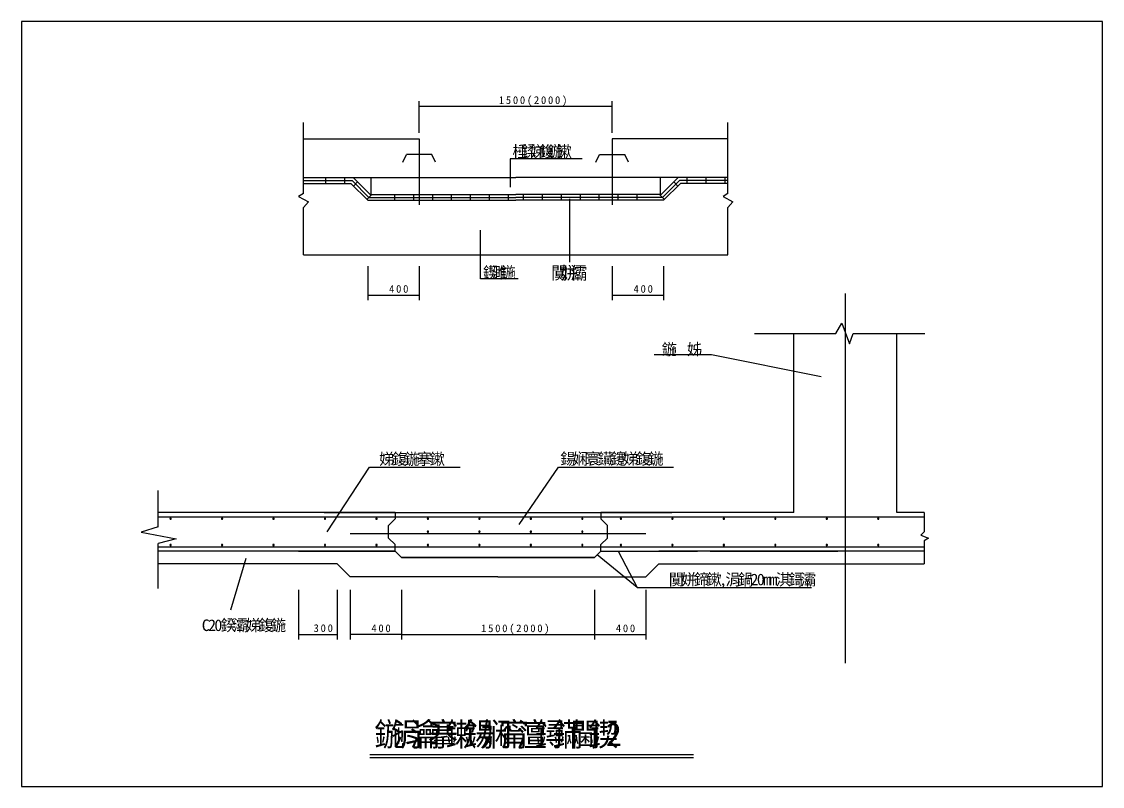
# Model space of a CAD drawing. Header units: metres. Extents: x 0 to 420, y 0 to 297.
import ezdxf

# ---------------------------------------------------------------- set-up
doc = ezdxf.new("R2010")
doc.units = ezdxf.units.M

msp = doc.modelspace()

# ---------------------------------------------------------------- linework, layer by layer
for p, q in [((420, 297), (0, 297)), ((0, 297), (0, 0)), ((420, 0), (420, 297)), ((154.5, 253.81), (154.5, 266.11)), ((229.5, 253.81), (229.5, 266.11)), ((154.5, 264.11), (229.5, 264.11)), ((109.5, 230.19), (109.5, 257.88)), ((274.5, 230.19), (274.5, 257.88)), ((109.5, 251.42), (154.5, 251.42)), ((154.5, 251.42), (154.5, 236.42)), ((274.5, 251.42), (229.5, 251.42)), ((229.5, 251.42), (229.5, 236.42)), ((148.12, 242.46), (149.56, 245.34)), ((159.44, 245.34), (149.56, 245.34)), ((160.88, 242.46), (159.44, 245.34)), ((217.9, 243.73), (189.84, 243.73)), ((189.84, 243.73), (189.84, 232.76)), ((223.12, 242.46), (224.56, 245.34)), ((224.56, 245.34), (234.44, 245.34)), ((235.88, 242.46), (234.44, 245.34)), ((109.5, 236.42), (192, 236.42)), ((109.5, 235.3), (128.41, 235.3)), ((118.13, 236.42), (118.13, 234.17)), ((125.48, 236.42), (125.48, 234.17)), ((128.41, 235.3), (134.97, 228.74)), ((128.87, 236.42), (135.44, 229.86)), ((135.79, 229.86), (135.79, 236.42)), ((154.5, 236.42), (154.5, 225.85)), ((274.5, 236.42), (192, 236.42)), ((229.5, 236.42), (229.5, 225.85)), ((248.22, 229.86), (248.22, 236.42)), ((255.13, 236.42), (248.57, 229.86)), ((255.6, 235.3), (249.04, 228.74)), ((274.5, 235.3), (255.6, 235.3)), ((258.53, 236.42), (258.53, 234.17)), ((265.88, 236.42), (265.88, 234.17)), ((273.23, 236.42), (273.23, 234.17)), ((109.5, 234.17), (127.94, 234.17)), ((127.94, 234.17), (134.5, 227.61)), ((128.98, 233.14), (130.57, 234.73)), ((256.07, 234.17), (249.5, 227.61)), ((255.03, 233.14), (253.44, 234.73)), ((274.5, 234.17), (256.07, 234.17)), ((109.5, 230.19), (107.63, 229.14)), ((107.63, 229.14), (111.43, 227.04)), ((111.43, 227.04), (109.5, 224.82)), ((134.18, 227.94), (136.1, 229.86)), ((134.5, 227.61), (192, 227.61)), ((134.97, 228.74), (192, 228.74)), ((135.44, 229.86), (192, 229.86)), ((144.94, 229.86), (144.94, 227.61)), ((152.29, 229.86), (152.29, 227.61)), ((159.64, 229.86), (159.64, 227.61)), ((166.99, 229.86), (166.99, 227.61)), ((174.34, 229.86), (174.34, 227.61)), ((181.69, 229.86), (181.69, 227.61)), ((189.04, 229.86), (189.04, 227.61)), ((248.57, 229.86), (192, 229.86)), ((249.04, 228.74), (192, 228.74)), ((249.5, 227.61), (192, 227.61)), ((194.97, 229.86), (194.97, 227.61)), ((202.32, 229.86), (202.32, 227.61)), ((209.67, 229.86), (209.67, 227.61)), ((212.88, 228.19), (212.88, 203.52)), ((217.02, 229.86), (217.02, 227.61)), ((224.37, 229.86), (224.37, 227.61)), ((231.72, 229.86), (231.72, 227.61)), ((239.07, 229.86), (239.07, 227.61)), ((249.83, 227.94), (247.91, 229.86)), ((274.5, 230.19), (272.63, 229.14)), ((272.63, 229.14), (276.43, 227.04)), ((276.43, 227.04), (274.5, 224.82)), ((109.5, 206.43), (109.5, 224.82)), ((274.5, 206.43), (274.5, 224.82)), ((178.33, 197.05), (178.33, 216)), ((109.5, 206.43), (274.5, 206.43)), ((134.5, 201.97), (134.5, 188.8)), ((154.5, 201.97), (154.5, 188.8)), ((229.5, 201.97), (229.5, 188.8)), ((249.5, 201.97), (249.5, 188.8)), ((192.92, 197.05), (178.33, 197.05)), ((134.5, 190.8), (154.5, 190.8)), ((229.5, 190.8), (249.5, 190.8)), ((320.12, 47.89), (320.12, 191.37)), ((316.38, 175.83), (318.7, 179.83)), ((318.7, 179.83), (321.72, 171.82)), ((284.77, 175.83), (316.38, 175.83)), ((300.12, 106.37), (300.12, 175.83)), ((321.72, 171.82), (323.12, 175.83)), ((323.12, 175.83), (351.02, 175.83)), ((340.12, 106.37), (340.12, 175.83)), ((268.15, 167.55), (245.78, 167.55)), ((310.76, 159.08), (268.15, 167.55)), ((118.78, 98.8), (135.16, 123.96)), ((135.16, 123.96), (170.47, 123.96)), ((193.29, 101.72), (208.59, 123.96)), ((208.59, 123.96), (253.33, 123.96)), ((300.12, 106.37), (300.12, 118.96)), ((53.1, 100.79), (53.1, 114.9)), ((145.12, 106.37), (53.1, 106.37)), ((117.62, 106.37), (145.12, 106.37)), ((145.12, 106.37), (225.12, 106.37)), ((145.12, 106.37), (145.12, 103.87)), ((225.12, 106.37), (252.62, 106.37)), ((300.12, 106.37), (225.12, 106.37)), ((225.12, 106.37), (225.12, 103.87)), ((350.68, 106.37), (340.12, 106.37)), ((350.68, 106.37), (350.68, 98.79)), ((53.1, 104.71), (350.68, 104.71)), ((142.62, 101.37), (145.12, 103.87)), ((142.62, 96.37), (142.62, 101.37)), ((227.62, 101.37), (225.12, 103.87)), ((227.62, 96.37), (227.62, 101.37)), ((53.1, 100.79), (46.52, 98.73)), ((46.52, 98.73), (60.08, 96.09)), ((127.62, 98.18), (242.62, 98.18)), ((350.68, 98.79), (349.51, 97.52)), ((349.51, 97.52), (352.38, 96.36)), ((60.08, 96.09), (53.1, 94.35)), ((53.1, 76.87), (53.1, 94.35)), ((53.1, 93.04), (350.68, 93.04)), ((145.12, 93.87), (142.62, 96.37)), ((145.12, 91.37), (145.12, 93.87)), ((225.12, 93.87), (227.62, 96.37)), ((225.12, 91.37), (225.12, 93.87)), ((352.38, 96.36), (350.68, 95.4)), ((350.68, 95.4), (350.68, 86.37)), ((102.62, 91.37), (53.1, 91.37)), ((145.12, 91.37), (53.1, 91.37)), ((87.13, 88.52), (81.19, 68.41)), ((107.62, 91.37), (145.12, 91.37)), ((145.12, 91.37), (147.62, 88.87)), ((147.62, 88.87), (222.62, 88.87)), ((222.62, 88.87), (147.62, 88.87)), ((222.62, 88.87), (225.12, 91.37)), ((225.12, 91.37), (222.62, 88.87)), ((239.18, 77.24), (223.67, 89.88)), ((225.12, 91.37), (262.62, 91.37)), ((231.79, 91.37), (239.18, 77.24)), ((350.68, 91.37), (247.62, 91.37)), ((267.62, 91.37), (317.15, 91.37)), ((122.62, 86.37), (53.1, 86.37)), ((122.62, 86.37), (127.62, 81.37)), ((247.62, 86.37), (242.62, 81.37)), ((247.62, 86.37), (350.68, 86.37)), ((185.12, 81.37), (127.62, 81.37)), ((185.12, 81.37), (242.62, 81.37)), ((107.62, 76.3), (107.62, 57.04)), ((122.62, 76.3), (122.62, 57.04)), ((127.62, 76.3), (127.62, 56.99)), ((147.62, 76.3), (147.62, 56.99)), ((147.62, 76.3), (147.62, 56.99)), ((222.62, 76.3), (222.62, 56.99)), ((222.62, 76.3), (222.62, 56.99)), ((239.18, 77.24), (307.01, 77.24)), ((242.62, 76.3), (242.62, 56.99)), ((107.62, 59.04), (122.62, 59.04)), ((147.62, 58.99), (127.62, 58.99)), ((147.62, 58.99), (222.62, 58.99)), ((222.62, 58.99), (242.62, 58.99)), ((135.32, 12.4), (261.15, 12.4)), ((135.32, 11.21), (261.15, 11.21)), ((0, 0), (420, 0))]:
    msp.add_line(p, q)
for points in [[(58.15, 103.97), (58.15, 103.99), (58.14, 104.02), (58.14, 104.04), (58.13, 104.06), (58.12, 104.08), (58.11, 104.11), (58.09, 104.13), (58.08, 104.14), (58.06, 104.16), (58.04, 104.17), (58.02, 104.19), (57.99, 104.2), (57.97, 104.21), (57.95, 104.21), (57.92, 104.22), (57.9, 104.22), (57.87, 104.22), (57.85, 104.21), (57.83, 104.21), (57.8, 104.2), (57.78, 104.19), (57.76, 104.17), (57.74, 104.16), (57.72, 104.14), (57.71, 104.13), (57.69, 104.11), (57.68, 104.08), (57.67, 104.06), (57.66, 104.04), (57.65, 104.02), (57.65, 103.99), (57.65, 103.97), (57.65, 103.97)], [(57.65, 103.97), (57.65, 103.94), (57.65, 103.92), (57.66, 103.89), (57.67, 103.87), (57.68, 103.85), (57.69, 103.83), (57.71, 103.81), (57.72, 103.79), (57.74, 103.77), (57.76, 103.76), (57.78, 103.75), (57.8, 103.74), (57.83, 103.73), (57.85, 103.72), (57.87, 103.72), (57.9, 103.72), (57.92, 103.72), (57.95, 103.72), (57.97, 103.73), (57.99, 103.74), (58.02, 103.75), (58.04, 103.76), (58.06, 103.77), (58.08, 103.79), (58.09, 103.81), (58.11, 103.83), (58.12, 103.85), (58.13, 103.87), (58.14, 103.89), (58.14, 103.92), (58.15, 103.94), (58.15, 103.97), (58.15, 103.97)], [(78.15, 103.97), (78.15, 103.99), (78.14, 104.02), (78.14, 104.04), (78.13, 104.06), (78.12, 104.08), (78.11, 104.11), (78.09, 104.13), (78.08, 104.14), (78.06, 104.16), (78.04, 104.17), (78.02, 104.19), (77.99, 104.2), (77.97, 104.21), (77.95, 104.21), (77.92, 104.22), (77.9, 104.22), (77.87, 104.22), (77.85, 104.21), (77.83, 104.21), (77.8, 104.2), (77.78, 104.19), (77.76, 104.17), (77.74, 104.16), (77.72, 104.14), (77.71, 104.13), (77.69, 104.11), (77.68, 104.08), (77.67, 104.06), (77.66, 104.04), (77.65, 104.02), (77.65, 103.99), (77.65, 103.97), (77.65, 103.97)], [(77.65, 103.97), (77.65, 103.94), (77.65, 103.92), (77.66, 103.89), (77.67, 103.87), (77.68, 103.85), (77.69, 103.83), (77.71, 103.81), (77.72, 103.79), (77.74, 103.77), (77.76, 103.76), (77.78, 103.75), (77.8, 103.74), (77.83, 103.73), (77.85, 103.72), (77.87, 103.72), (77.9, 103.72), (77.92, 103.72), (77.95, 103.72), (77.97, 103.73), (77.99, 103.74), (78.02, 103.75), (78.04, 103.76), (78.06, 103.77), (78.08, 103.79), (78.09, 103.81), (78.11, 103.83), (78.12, 103.85), (78.13, 103.87), (78.14, 103.89), (78.14, 103.92), (78.15, 103.94), (78.15, 103.97), (78.15, 103.97)], [(98.15, 103.97), (98.15, 103.99), (98.14, 104.02), (98.14, 104.04), (98.13, 104.06), (98.12, 104.08), (98.11, 104.11), (98.09, 104.13), (98.08, 104.14), (98.06, 104.16), (98.04, 104.17), (98.02, 104.19), (97.99, 104.2), (97.97, 104.21), (97.95, 104.21), (97.92, 104.22), (97.9, 104.22), (97.87, 104.22), (97.85, 104.21), (97.83, 104.21), (97.8, 104.2), (97.78, 104.19), (97.76, 104.17), (97.74, 104.16), (97.72, 104.14), (97.71, 104.13), (97.69, 104.11), (97.68, 104.08), (97.67, 104.06), (97.66, 104.04), (97.65, 104.02), (97.65, 103.99), (97.65, 103.97), (97.65, 103.97)], [(97.65, 103.97), (97.65, 103.94), (97.65, 103.92), (97.66, 103.89), (97.67, 103.87), (97.68, 103.85), (97.69, 103.83), (97.71, 103.81), (97.72, 103.79), (97.74, 103.77), (97.76, 103.76), (97.78, 103.75), (97.8, 103.74), (97.83, 103.73), (97.85, 103.72), (97.87, 103.72), (97.9, 103.72), (97.92, 103.72), (97.95, 103.72), (97.97, 103.73), (97.99, 103.74), (98.02, 103.75), (98.04, 103.76), (98.06, 103.77), (98.08, 103.79), (98.09, 103.81), (98.11, 103.83), (98.12, 103.85), (98.13, 103.87), (98.14, 103.89), (98.14, 103.92), (98.15, 103.94), (98.15, 103.97), (98.15, 103.97)], [(118.15, 103.97), (118.15, 103.99), (118.14, 104.02), (118.14, 104.04), (118.13, 104.06), (118.12, 104.08), (118.11, 104.11), (118.09, 104.13), (118.08, 104.14), (118.06, 104.16), (118.04, 104.17), (118.02, 104.19), (117.99, 104.2), (117.97, 104.21), (117.95, 104.21), (117.92, 104.22), (117.9, 104.22), (117.87, 104.22), (117.85, 104.21), (117.83, 104.21), (117.8, 104.2), (117.78, 104.19), (117.76, 104.17), (117.74, 104.16), (117.72, 104.14), (117.71, 104.13), (117.69, 104.11), (117.68, 104.08), (117.67, 104.06), (117.66, 104.04), (117.65, 104.02), (117.65, 103.99), (117.65, 103.97), (117.65, 103.97)], [(117.65, 103.97), (117.65, 103.94), (117.65, 103.92), (117.66, 103.89), (117.67, 103.87), (117.68, 103.85), (117.69, 103.83), (117.71, 103.81), (117.72, 103.79), (117.74, 103.77), (117.76, 103.76), (117.78, 103.75), (117.8, 103.74), (117.83, 103.73), (117.85, 103.72), (117.87, 103.72), (117.9, 103.72), (117.92, 103.72), (117.95, 103.72), (117.97, 103.73), (117.99, 103.74), (118.02, 103.75), (118.04, 103.76), (118.06, 103.77), (118.08, 103.79), (118.09, 103.81), (118.11, 103.83), (118.12, 103.85), (118.13, 103.87), (118.14, 103.89), (118.14, 103.92), (118.15, 103.94), (118.15, 103.97), (118.15, 103.97)], [(138.15, 103.97), (138.15, 103.99), (138.14, 104.02), (138.14, 104.04), (138.13, 104.06), (138.12, 104.08), (138.11, 104.11), (138.09, 104.13), (138.08, 104.14), (138.06, 104.16), (138.04, 104.17), (138.02, 104.19), (137.99, 104.2), (137.97, 104.21), (137.95, 104.21), (137.92, 104.22), (137.9, 104.22), (137.87, 104.22), (137.85, 104.21), (137.83, 104.21), (137.8, 104.2), (137.78, 104.19), (137.76, 104.17), (137.74, 104.16), (137.72, 104.14), (137.71, 104.13), (137.69, 104.11), (137.68, 104.08), (137.67, 104.06), (137.66, 104.04), (137.65, 104.02), (137.65, 103.99), (137.65, 103.97), (137.65, 103.97)], [(137.65, 103.97), (137.65, 103.94), (137.65, 103.92), (137.66, 103.89), (137.67, 103.87), (137.68, 103.85), (137.69, 103.83), (137.71, 103.81), (137.72, 103.79), (137.74, 103.77), (137.76, 103.76), (137.78, 103.75), (137.8, 103.74), (137.83, 103.73), (137.85, 103.72), (137.87, 103.72), (137.9, 103.72), (137.92, 103.72), (137.95, 103.72), (137.97, 103.73), (137.99, 103.74), (138.02, 103.75), (138.04, 103.76), (138.06, 103.77), (138.08, 103.79), (138.09, 103.81), (138.11, 103.83), (138.12, 103.85), (138.13, 103.87), (138.14, 103.89), (138.14, 103.92), (138.15, 103.94), (138.15, 103.97), (138.15, 103.97)], [(158.15, 103.97), (158.15, 103.99), (158.14, 104.02), (158.14, 104.04), (158.13, 104.06), (158.12, 104.08), (158.11, 104.11), (158.09, 104.13), (158.08, 104.14), (158.06, 104.16), (158.04, 104.17), (158.02, 104.19), (157.99, 104.2), (157.97, 104.21), (157.95, 104.21), (157.92, 104.22), (157.9, 104.22), (157.87, 104.22), (157.85, 104.21), (157.83, 104.21), (157.8, 104.2), (157.78, 104.19), (157.76, 104.17), (157.74, 104.16), (157.72, 104.14), (157.71, 104.13), (157.69, 104.11), (157.68, 104.08), (157.67, 104.06), (157.66, 104.04), (157.65, 104.02), (157.65, 103.99), (157.65, 103.97), (157.65, 103.97)], [(157.65, 103.97), (157.65, 103.94), (157.65, 103.92), (157.66, 103.89), (157.67, 103.87), (157.68, 103.85), (157.69, 103.83), (157.71, 103.81), (157.72, 103.79), (157.74, 103.77), (157.76, 103.76), (157.78, 103.75), (157.8, 103.74), (157.83, 103.73), (157.85, 103.72), (157.87, 103.72), (157.9, 103.72), (157.92, 103.72), (157.95, 103.72), (157.97, 103.73), (157.99, 103.74), (158.02, 103.75), (158.04, 103.76), (158.06, 103.77), (158.08, 103.79), (158.09, 103.81), (158.11, 103.83), (158.12, 103.85), (158.13, 103.87), (158.14, 103.89), (158.14, 103.92), (158.15, 103.94), (158.15, 103.97), (158.15, 103.97)], [(178.15, 103.97), (178.15, 103.99), (178.14, 104.02), (178.14, 104.04), (178.13, 104.06), (178.12, 104.08), (178.11, 104.11), (178.09, 104.13), (178.08, 104.14), (178.06, 104.16), (178.04, 104.17), (178.02, 104.19), (177.99, 104.2), (177.97, 104.21), (177.95, 104.21), (177.92, 104.22), (177.9, 104.22), (177.87, 104.22), (177.85, 104.21), (177.83, 104.21), (177.8, 104.2), (177.78, 104.19), (177.76, 104.17), (177.74, 104.16), (177.72, 104.14), (177.71, 104.13), (177.69, 104.11), (177.68, 104.08), (177.67, 104.06), (177.66, 104.04), (177.65, 104.02), (177.65, 103.99), (177.65, 103.97), (177.65, 103.97)], [(177.65, 103.97), (177.65, 103.94), (177.65, 103.92), (177.66, 103.89), (177.67, 103.87), (177.68, 103.85), (177.69, 103.83), (177.71, 103.81), (177.72, 103.79), (177.74, 103.77), (177.76, 103.76), (177.78, 103.75), (177.8, 103.74), (177.83, 103.73), (177.85, 103.72), (177.87, 103.72), (177.9, 103.72), (177.92, 103.72), (177.95, 103.72), (177.97, 103.73), (177.99, 103.74), (178.02, 103.75), (178.04, 103.76), (178.06, 103.77), (178.08, 103.79), (178.09, 103.81), (178.11, 103.83), (178.12, 103.85), (178.13, 103.87), (178.14, 103.89), (178.14, 103.92), (178.15, 103.94), (178.15, 103.97), (178.15, 103.97)], [(198.15, 103.97), (198.15, 103.99), (198.14, 104.02), (198.14, 104.04), (198.13, 104.06), (198.12, 104.08), (198.11, 104.11), (198.09, 104.13), (198.08, 104.14), (198.06, 104.16), (198.04, 104.17), (198.02, 104.19), (197.99, 104.2), (197.97, 104.21), (197.95, 104.21), (197.92, 104.22), (197.9, 104.22), (197.87, 104.22), (197.85, 104.21), (197.83, 104.21), (197.8, 104.2), (197.78, 104.19), (197.76, 104.17), (197.74, 104.16), (197.72, 104.14), (197.71, 104.13), (197.69, 104.11), (197.68, 104.08), (197.67, 104.06), (197.66, 104.04), (197.65, 104.02), (197.65, 103.99), (197.65, 103.97), (197.65, 103.97)], [(197.65, 103.97), (197.65, 103.94), (197.65, 103.92), (197.66, 103.89), (197.67, 103.87), (197.68, 103.85), (197.69, 103.83), (197.71, 103.81), (197.72, 103.79), (197.74, 103.77), (197.76, 103.76), (197.78, 103.75), (197.8, 103.74), (197.83, 103.73), (197.85, 103.72), (197.87, 103.72), (197.9, 103.72), (197.92, 103.72), (197.95, 103.72), (197.97, 103.73), (197.99, 103.74), (198.02, 103.75), (198.04, 103.76), (198.06, 103.77), (198.08, 103.79), (198.09, 103.81), (198.11, 103.83), (198.12, 103.85), (198.13, 103.87), (198.14, 103.89), (198.14, 103.92), (198.15, 103.94), (198.15, 103.97), (198.15, 103.97)], [(218.15, 103.97), (218.15, 103.99), (218.14, 104.02), (218.14, 104.04), (218.13, 104.06), (218.12, 104.08), (218.11, 104.11), (218.09, 104.13), (218.08, 104.14), (218.06, 104.16), (218.04, 104.17), (218.02, 104.19), (217.99, 104.2), (217.97, 104.21), (217.95, 104.21), (217.92, 104.22), (217.9, 104.22), (217.87, 104.22), (217.85, 104.21), (217.83, 104.21), (217.8, 104.2), (217.78, 104.19), (217.76, 104.17), (217.74, 104.16), (217.72, 104.14), (217.71, 104.13), (217.69, 104.11), (217.68, 104.08), (217.67, 104.06), (217.66, 104.04), (217.65, 104.02), (217.65, 103.99), (217.65, 103.97), (217.65, 103.97)], [(217.65, 103.97), (217.65, 103.94), (217.65, 103.92), (217.66, 103.89), (217.67, 103.87), (217.68, 103.85), (217.69, 103.83), (217.71, 103.81), (217.72, 103.79), (217.74, 103.77), (217.76, 103.76), (217.78, 103.75), (217.8, 103.74), (217.83, 103.73), (217.85, 103.72), (217.87, 103.72), (217.9, 103.72), (217.92, 103.72), (217.95, 103.72), (217.97, 103.73), (217.99, 103.74), (218.02, 103.75), (218.04, 103.76), (218.06, 103.77), (218.08, 103.79), (218.09, 103.81), (218.11, 103.83), (218.12, 103.85), (218.13, 103.87), (218.14, 103.89), (218.14, 103.92), (218.15, 103.94), (218.15, 103.97), (218.15, 103.97)], [(233.15, 103.97), (233.15, 103.99), (233.14, 104.02), (233.14, 104.04), (233.13, 104.06), (233.12, 104.08), (233.11, 104.11), (233.09, 104.13), (233.08, 104.14), (233.06, 104.16), (233.04, 104.17), (233.02, 104.19), (232.99, 104.2), (232.97, 104.21), (232.95, 104.21), (232.92, 104.22), (232.9, 104.22), (232.87, 104.22), (232.85, 104.21), (232.83, 104.21), (232.8, 104.2), (232.78, 104.19), (232.76, 104.17), (232.74, 104.16), (232.72, 104.14), (232.71, 104.13), (232.69, 104.11), (232.68, 104.08), (232.67, 104.06), (232.66, 104.04), (232.65, 104.02), (232.65, 103.99), (232.65, 103.97), (232.65, 103.97)], [(232.65, 103.97), (232.65, 103.94), (232.65, 103.92), (232.66, 103.89), (232.67, 103.87), (232.68, 103.85), (232.69, 103.83), (232.71, 103.81), (232.72, 103.79), (232.74, 103.77), (232.76, 103.76), (232.78, 103.75), (232.8, 103.74), (232.83, 103.73), (232.85, 103.72), (232.87, 103.72), (232.9, 103.72), (232.92, 103.72), (232.95, 103.72), (232.97, 103.73), (232.99, 103.74), (233.02, 103.75), (233.04, 103.76), (233.06, 103.77), (233.08, 103.79), (233.09, 103.81), (233.11, 103.83), (233.12, 103.85), (233.13, 103.87), (233.14, 103.89), (233.14, 103.92), (233.15, 103.94), (233.15, 103.97), (233.15, 103.97)], [(253.15, 103.97), (253.15, 103.99), (253.14, 104.02), (253.14, 104.04), (253.13, 104.06), (253.12, 104.08), (253.11, 104.11), (253.09, 104.13), (253.08, 104.14), (253.06, 104.16), (253.04, 104.17), (253.02, 104.19), (252.99, 104.2), (252.97, 104.21), (252.95, 104.21), (252.92, 104.22), (252.9, 104.22), (252.87, 104.22), (252.85, 104.21), (252.83, 104.21), (252.8, 104.2), (252.78, 104.19), (252.76, 104.17), (252.74, 104.16), (252.72, 104.14), (252.71, 104.13), (252.69, 104.11), (252.68, 104.08), (252.67, 104.06), (252.66, 104.04), (252.65, 104.02), (252.65, 103.99), (252.65, 103.97), (252.65, 103.97)], [(252.65, 103.97), (252.65, 103.94), (252.65, 103.92), (252.66, 103.89), (252.67, 103.87), (252.68, 103.85), (252.69, 103.83), (252.71, 103.81), (252.72, 103.79), (252.74, 103.77), (252.76, 103.76), (252.78, 103.75), (252.8, 103.74), (252.83, 103.73), (252.85, 103.72), (252.87, 103.72), (252.9, 103.72), (252.92, 103.72), (252.95, 103.72), (252.97, 103.73), (252.99, 103.74), (253.02, 103.75), (253.04, 103.76), (253.06, 103.77), (253.08, 103.79), (253.09, 103.81), (253.11, 103.83), (253.12, 103.85), (253.13, 103.87), (253.14, 103.89), (253.14, 103.92), (253.15, 103.94), (253.15, 103.97), (253.15, 103.97)], [(273.15, 103.97), (273.15, 103.99), (273.14, 104.02), (273.14, 104.04), (273.13, 104.06), (273.12, 104.08), (273.11, 104.11), (273.09, 104.13), (273.08, 104.14), (273.06, 104.16), (273.04, 104.17), (273.02, 104.19), (272.99, 104.2), (272.97, 104.21), (272.95, 104.21), (272.92, 104.22), (272.9, 104.22), (272.87, 104.22), (272.85, 104.21), (272.83, 104.21), (272.8, 104.2), (272.78, 104.19), (272.76, 104.17), (272.74, 104.16), (272.72, 104.14), (272.71, 104.13), (272.69, 104.11), (272.68, 104.08), (272.67, 104.06), (272.66, 104.04), (272.65, 104.02), (272.65, 103.99), (272.65, 103.97), (272.65, 103.97)], [(272.65, 103.97), (272.65, 103.94), (272.65, 103.92), (272.66, 103.89), (272.67, 103.87), (272.68, 103.85), (272.69, 103.83), (272.71, 103.81), (272.72, 103.79), (272.74, 103.77), (272.76, 103.76), (272.78, 103.75), (272.8, 103.74), (272.83, 103.73), (272.85, 103.72), (272.87, 103.72), (272.9, 103.72), (272.92, 103.72), (272.95, 103.72), (272.97, 103.73), (272.99, 103.74), (273.02, 103.75), (273.04, 103.76), (273.06, 103.77), (273.08, 103.79), (273.09, 103.81), (273.11, 103.83), (273.12, 103.85), (273.13, 103.87), (273.14, 103.89), (273.14, 103.92), (273.15, 103.94), (273.15, 103.97), (273.15, 103.97)], [(293.15, 103.97), (293.15, 103.99), (293.14, 104.02), (293.14, 104.04), (293.13, 104.06), (293.12, 104.08), (293.11, 104.11), (293.09, 104.13), (293.08, 104.14), (293.06, 104.16), (293.04, 104.17), (293.02, 104.19), (292.99, 104.2), (292.97, 104.21), (292.95, 104.21), (292.92, 104.22), (292.9, 104.22), (292.87, 104.22), (292.85, 104.21), (292.83, 104.21), (292.8, 104.2), (292.78, 104.19), (292.76, 104.17), (292.74, 104.16), (292.72, 104.14), (292.71, 104.13), (292.69, 104.11), (292.68, 104.08), (292.67, 104.06), (292.66, 104.04), (292.65, 104.02), (292.65, 103.99), (292.65, 103.97), (292.65, 103.97)], [(292.65, 103.97), (292.65, 103.94), (292.65, 103.92), (292.66, 103.89), (292.67, 103.87), (292.68, 103.85), (292.69, 103.83), (292.71, 103.81), (292.72, 103.79), (292.74, 103.77), (292.76, 103.76), (292.78, 103.75), (292.8, 103.74), (292.83, 103.73), (292.85, 103.72), (292.87, 103.72), (292.9, 103.72), (292.92, 103.72), (292.95, 103.72), (292.97, 103.73), (292.99, 103.74), (293.02, 103.75), (293.04, 103.76), (293.06, 103.77), (293.08, 103.79), (293.09, 103.81), (293.11, 103.83), (293.12, 103.85), (293.13, 103.87), (293.14, 103.89), (293.14, 103.92), (293.15, 103.94), (293.15, 103.97), (293.15, 103.97)], [(313.15, 103.97), (313.15, 103.99), (313.14, 104.02), (313.14, 104.04), (313.13, 104.06), (313.12, 104.08), (313.11, 104.11), (313.09, 104.13), (313.08, 104.14), (313.06, 104.16), (313.04, 104.17), (313.02, 104.19), (312.99, 104.2), (312.97, 104.21), (312.95, 104.21), (312.92, 104.22), (312.9, 104.22), (312.87, 104.22), (312.85, 104.21), (312.83, 104.21), (312.8, 104.2), (312.78, 104.19), (312.76, 104.17), (312.74, 104.16), (312.72, 104.14), (312.71, 104.13), (312.69, 104.11), (312.68, 104.08), (312.67, 104.06), (312.66, 104.04), (312.65, 104.02), (312.65, 103.99), (312.65, 103.97), (312.65, 103.97)], [(313.15, 103.97), (313.15, 103.99), (313.14, 104.02), (313.14, 104.04), (313.13, 104.06), (313.12, 104.08), (313.11, 104.11), (313.09, 104.13), (313.08, 104.14), (313.06, 104.16), (313.04, 104.17), (313.02, 104.19), (312.99, 104.2), (312.97, 104.21), (312.95, 104.21), (312.92, 104.22), (312.9, 104.22), (312.87, 104.22), (312.85, 104.21), (312.83, 104.21), (312.8, 104.2), (312.78, 104.19), (312.76, 104.17), (312.74, 104.16), (312.72, 104.14), (312.71, 104.13), (312.69, 104.11), (312.68, 104.08), (312.67, 104.06), (312.66, 104.04), (312.65, 104.02), (312.65, 103.99), (312.65, 103.97), (312.65, 103.97)], [(312.65, 103.97), (312.65, 103.94), (312.65, 103.92), (312.66, 103.89), (312.67, 103.87), (312.68, 103.85), (312.69, 103.83), (312.71, 103.81), (312.72, 103.79), (312.74, 103.77), (312.76, 103.76), (312.78, 103.75), (312.8, 103.74), (312.83, 103.73), (312.85, 103.72), (312.87, 103.72), (312.9, 103.72), (312.92, 103.72), (312.95, 103.72), (312.97, 103.73), (312.99, 103.74), (313.02, 103.75), (313.04, 103.76), (313.06, 103.77), (313.08, 103.79), (313.09, 103.81), (313.11, 103.83), (313.12, 103.85), (313.13, 103.87), (313.14, 103.89), (313.14, 103.92), (313.15, 103.94), (313.15, 103.97), (313.15, 103.97)], [(312.65, 103.97), (312.65, 103.94), (312.65, 103.92), (312.66, 103.89), (312.67, 103.87), (312.68, 103.85), (312.69, 103.83), (312.71, 103.81), (312.72, 103.79), (312.74, 103.77), (312.76, 103.76), (312.78, 103.75), (312.8, 103.74), (312.83, 103.73), (312.85, 103.72), (312.87, 103.72), (312.9, 103.72), (312.92, 103.72), (312.95, 103.72), (312.97, 103.73), (312.99, 103.74), (313.02, 103.75), (313.04, 103.76), (313.06, 103.77), (313.08, 103.79), (313.09, 103.81), (313.11, 103.83), (313.12, 103.85), (313.13, 103.87), (313.14, 103.89), (313.14, 103.92), (313.15, 103.94), (313.15, 103.97), (313.15, 103.97)], [(333.15, 103.97), (333.15, 103.99), (333.14, 104.02), (333.14, 104.04), (333.13, 104.06), (333.12, 104.08), (333.11, 104.11), (333.09, 104.13), (333.08, 104.14), (333.06, 104.16), (333.04, 104.17), (333.02, 104.19), (332.99, 104.2), (332.97, 104.21), (332.95, 104.21), (332.92, 104.22), (332.9, 104.22), (332.87, 104.22), (332.85, 104.21), (332.83, 104.21), (332.8, 104.2), (332.78, 104.19), (332.76, 104.17), (332.74, 104.16), (332.72, 104.14), (332.71, 104.13), (332.69, 104.11), (332.68, 104.08), (332.67, 104.06), (332.66, 104.04), (332.65, 104.02), (332.65, 103.99), (332.65, 103.97), (332.65, 103.97)], [(332.65, 103.97), (332.65, 103.94), (332.65, 103.92), (332.66, 103.89), (332.67, 103.87), (332.68, 103.85), (332.69, 103.83), (332.71, 103.81), (332.72, 103.79), (332.74, 103.77), (332.76, 103.76), (332.78, 103.75), (332.8, 103.74), (332.83, 103.73), (332.85, 103.72), (332.87, 103.72), (332.9, 103.72), (332.92, 103.72), (332.95, 103.72), (332.97, 103.73), (332.99, 103.74), (333.02, 103.75), (333.04, 103.76), (333.06, 103.77), (333.08, 103.79), (333.09, 103.81), (333.11, 103.83), (333.12, 103.85), (333.13, 103.87), (333.14, 103.89), (333.14, 103.92), (333.15, 103.94), (333.15, 103.97), (333.15, 103.97)], [(158.15, 98.9), (158.15, 98.92), (158.14, 98.95), (158.14, 98.97), (158.13, 98.99), (158.12, 99.02), (158.11, 99.04), (158.09, 99.06), (158.08, 99.08), (158.06, 99.09), (158.04, 99.11), (158.02, 99.12), (157.99, 99.13), (157.97, 99.14), (157.95, 99.14), (157.92, 99.15), (157.9, 99.15), (157.87, 99.15), (157.85, 99.14), (157.83, 99.14), (157.8, 99.13), (157.78, 99.12), (157.76, 99.11), (157.74, 99.09), (157.72, 99.08), (157.71, 99.06), (157.69, 99.04), (157.68, 99.02), (157.67, 98.99), (157.66, 98.97), (157.65, 98.95), (157.65, 98.92), (157.65, 98.9), (157.65, 98.9)], [(157.65, 98.9), (157.65, 98.87), (157.65, 98.85), (157.66, 98.83), (157.67, 98.8), (157.68, 98.78), (157.69, 98.76), (157.71, 98.74), (157.72, 98.72), (157.74, 98.71), (157.76, 98.69), (157.78, 98.68), (157.8, 98.67), (157.83, 98.66), (157.85, 98.65), (157.87, 98.65), (157.9, 98.65), (157.92, 98.65), (157.95, 98.65), (157.97, 98.66), (157.99, 98.67), (158.02, 98.68), (158.04, 98.69), (158.06, 98.71), (158.08, 98.72), (158.09, 98.74), (158.11, 98.76), (158.12, 98.78), (158.13, 98.8), (158.14, 98.83), (158.14, 98.85), (158.15, 98.87), (158.15, 98.9), (158.15, 98.9)], [(178.15, 98.9), (178.15, 98.92), (178.14, 98.95), (178.14, 98.97), (178.13, 98.99), (178.12, 99.02), (178.11, 99.04), (178.09, 99.06), (178.08, 99.08), (178.06, 99.09), (178.04, 99.11), (178.02, 99.12), (177.99, 99.13), (177.97, 99.14), (177.95, 99.14), (177.92, 99.15), (177.9, 99.15), (177.87, 99.15), (177.85, 99.14), (177.83, 99.14), (177.8, 99.13), (177.78, 99.12), (177.76, 99.11), (177.74, 99.09), (177.72, 99.08), (177.71, 99.06), (177.69, 99.04), (177.68, 99.02), (177.67, 98.99), (177.66, 98.97), (177.65, 98.95), (177.65, 98.92), (177.65, 98.9), (177.65, 98.9)], [(177.65, 98.9), (177.65, 98.87), (177.65, 98.85), (177.66, 98.83), (177.67, 98.8), (177.68, 98.78), (177.69, 98.76), (177.71, 98.74), (177.72, 98.72), (177.74, 98.71), (177.76, 98.69), (177.78, 98.68), (177.8, 98.67), (177.83, 98.66), (177.85, 98.65), (177.87, 98.65), (177.9, 98.65), (177.92, 98.65), (177.95, 98.65), (177.97, 98.66), (177.99, 98.67), (178.02, 98.68), (178.04, 98.69), (178.06, 98.71), (178.08, 98.72), (178.09, 98.74), (178.11, 98.76), (178.12, 98.78), (178.13, 98.8), (178.14, 98.83), (178.14, 98.85), (178.15, 98.87), (178.15, 98.9), (178.15, 98.9)], [(198.15, 98.9), (198.15, 98.92), (198.14, 98.95), (198.14, 98.97), (198.13, 98.99), (198.12, 99.02), (198.11, 99.04), (198.09, 99.06), (198.08, 99.08), (198.06, 99.09), (198.04, 99.11), (198.02, 99.12), (197.99, 99.13), (197.97, 99.14), (197.95, 99.14), (197.92, 99.15), (197.9, 99.15), (197.87, 99.15), (197.85, 99.14), (197.83, 99.14), (197.8, 99.13), (197.78, 99.12), (197.76, 99.11), (197.74, 99.09), (197.72, 99.08), (197.71, 99.06), (197.69, 99.04), (197.68, 99.02), (197.67, 98.99), (197.66, 98.97), (197.65, 98.95), (197.65, 98.92), (197.65, 98.9), (197.65, 98.9)], [(197.65, 98.9), (197.65, 98.87), (197.65, 98.85), (197.66, 98.83), (197.67, 98.8), (197.68, 98.78), (197.69, 98.76), (197.71, 98.74), (197.72, 98.72), (197.74, 98.71), (197.76, 98.69), (197.78, 98.68), (197.8, 98.67), (197.83, 98.66), (197.85, 98.65), (197.87, 98.65), (197.9, 98.65), (197.92, 98.65), (197.95, 98.65), (197.97, 98.66), (197.99, 98.67), (198.02, 98.68), (198.04, 98.69), (198.06, 98.71), (198.08, 98.72), (198.09, 98.74), (198.11, 98.76), (198.12, 98.78), (198.13, 98.8), (198.14, 98.83), (198.14, 98.85), (198.15, 98.87), (198.15, 98.9), (198.15, 98.9)], [(218.15, 98.9), (218.15, 98.92), (218.14, 98.95), (218.14, 98.97), (218.13, 98.99), (218.12, 99.02), (218.11, 99.04), (218.09, 99.06), (218.08, 99.08), (218.06, 99.09), (218.04, 99.11), (218.02, 99.12), (217.99, 99.13), (217.97, 99.14), (217.95, 99.14), (217.92, 99.15), (217.9, 99.15), (217.87, 99.15), (217.85, 99.14), (217.83, 99.14), (217.8, 99.13), (217.78, 99.12), (217.76, 99.11), (217.74, 99.09), (217.72, 99.08), (217.71, 99.06), (217.69, 99.04), (217.68, 99.02), (217.67, 98.99), (217.66, 98.97), (217.65, 98.95), (217.65, 98.92), (217.65, 98.9), (217.65, 98.9)], [(217.65, 98.9), (217.65, 98.87), (217.65, 98.85), (217.66, 98.83), (217.67, 98.8), (217.68, 98.78), (217.69, 98.76), (217.71, 98.74), (217.72, 98.72), (217.74, 98.71), (217.76, 98.69), (217.78, 98.68), (217.8, 98.67), (217.83, 98.66), (217.85, 98.65), (217.87, 98.65), (217.9, 98.65), (217.92, 98.65), (217.95, 98.65), (217.97, 98.66), (217.99, 98.67), (218.02, 98.68), (218.04, 98.69), (218.06, 98.71), (218.08, 98.72), (218.09, 98.74), (218.11, 98.76), (218.12, 98.78), (218.13, 98.8), (218.14, 98.83), (218.14, 98.85), (218.15, 98.87), (218.15, 98.9), (218.15, 98.9)], [(58.15, 93.74), (58.15, 93.77), (58.14, 93.79), (58.14, 93.81), (58.13, 93.84), (58.12, 93.86), (58.11, 93.88), (58.09, 93.9), (58.08, 93.92), (58.06, 93.93), (58.04, 93.95), (58.02, 93.96), (57.99, 93.97), (57.97, 93.98), (57.95, 93.99), (57.92, 93.99), (57.9, 93.99), (57.87, 93.99), (57.85, 93.99), (57.83, 93.98), (57.8, 93.97), (57.78, 93.96), (57.76, 93.95), (57.74, 93.93), (57.72, 93.92), (57.71, 93.9), (57.69, 93.88), (57.68, 93.86), (57.67, 93.84), (57.66, 93.81), (57.65, 93.79), (57.65, 93.77), (57.65, 93.74), (57.65, 93.74)], [(57.65, 93.74), (57.65, 93.72), (57.65, 93.69), (57.66, 93.67), (57.67, 93.65), (57.68, 93.62), (57.69, 93.6), (57.71, 93.58), (57.72, 93.56), (57.74, 93.55), (57.76, 93.53), (57.78, 93.52), (57.8, 93.51), (57.83, 93.5), (57.85, 93.5), (57.87, 93.49), (57.9, 93.49), (57.92, 93.49), (57.95, 93.5), (57.97, 93.5), (57.99, 93.51), (58.02, 93.52), (58.04, 93.53), (58.06, 93.55), (58.08, 93.56), (58.09, 93.58), (58.11, 93.6), (58.12, 93.62), (58.13, 93.65), (58.14, 93.67), (58.14, 93.69), (58.15, 93.72), (58.15, 93.74), (58.15, 93.74)], [(78.15, 93.74), (78.15, 93.77), (78.14, 93.79), (78.14, 93.81), (78.13, 93.84), (78.12, 93.86), (78.11, 93.88), (78.09, 93.9), (78.08, 93.92), (78.06, 93.93), (78.04, 93.95), (78.02, 93.96), (77.99, 93.97), (77.97, 93.98), (77.95, 93.99), (77.92, 93.99), (77.9, 93.99), (77.87, 93.99), (77.85, 93.99), (77.83, 93.98), (77.8, 93.97), (77.78, 93.96), (77.76, 93.95), (77.74, 93.93), (77.72, 93.92), (77.71, 93.9), (77.69, 93.88), (77.68, 93.86), (77.67, 93.84), (77.66, 93.81), (77.65, 93.79), (77.65, 93.77), (77.65, 93.74), (77.65, 93.74)], [(77.65, 93.74), (77.65, 93.72), (77.65, 93.69), (77.66, 93.67), (77.67, 93.65), (77.68, 93.62), (77.69, 93.6), (77.71, 93.58), (77.72, 93.56), (77.74, 93.55), (77.76, 93.53), (77.78, 93.52), (77.8, 93.51), (77.83, 93.5), (77.85, 93.5), (77.87, 93.49), (77.9, 93.49), (77.92, 93.49), (77.95, 93.5), (77.97, 93.5), (77.99, 93.51), (78.02, 93.52), (78.04, 93.53), (78.06, 93.55), (78.08, 93.56), (78.09, 93.58), (78.11, 93.6), (78.12, 93.62), (78.13, 93.65), (78.14, 93.67), (78.14, 93.69), (78.15, 93.72), (78.15, 93.74), (78.15, 93.74)], [(98.15, 93.74), (98.15, 93.77), (98.14, 93.79), (98.14, 93.81), (98.13, 93.84), (98.12, 93.86), (98.11, 93.88), (98.09, 93.9), (98.08, 93.92), (98.06, 93.93), (98.04, 93.95), (98.02, 93.96), (97.99, 93.97), (97.97, 93.98), (97.95, 93.99), (97.92, 93.99), (97.9, 93.99), (97.87, 93.99), (97.85, 93.99), (97.83, 93.98), (97.8, 93.97), (97.78, 93.96), (97.76, 93.95), (97.74, 93.93), (97.72, 93.92), (97.71, 93.9), (97.69, 93.88), (97.68, 93.86), (97.67, 93.84), (97.66, 93.81), (97.65, 93.79), (97.65, 93.77), (97.65, 93.74), (97.65, 93.74)], [(97.65, 93.74), (97.65, 93.72), (97.65, 93.69), (97.66, 93.67), (97.67, 93.65), (97.68, 93.62), (97.69, 93.6), (97.71, 93.58), (97.72, 93.56), (97.74, 93.55), (97.76, 93.53), (97.78, 93.52), (97.8, 93.51), (97.83, 93.5), (97.85, 93.5), (97.87, 93.49), (97.9, 93.49), (97.92, 93.49), (97.95, 93.5), (97.97, 93.5), (97.99, 93.51), (98.02, 93.52), (98.04, 93.53), (98.06, 93.55), (98.08, 93.56), (98.09, 93.58), (98.11, 93.6), (98.12, 93.62), (98.13, 93.65), (98.14, 93.67), (98.14, 93.69), (98.15, 93.72), (98.15, 93.74), (98.15, 93.74)], [(118.15, 93.74), (118.15, 93.77), (118.14, 93.79), (118.14, 93.81), (118.13, 93.84), (118.12, 93.86), (118.11, 93.88), (118.09, 93.9), (118.08, 93.92), (118.06, 93.93), (118.04, 93.95), (118.02, 93.96), (117.99, 93.97), (117.97, 93.98), (117.95, 93.99), (117.92, 93.99), (117.9, 93.99), (117.87, 93.99), (117.85, 93.99), (117.83, 93.98), (117.8, 93.97), (117.78, 93.96), (117.76, 93.95), (117.74, 93.93), (117.72, 93.92), (117.71, 93.9), (117.69, 93.88), (117.68, 93.86), (117.67, 93.84), (117.66, 93.81), (117.65, 93.79), (117.65, 93.77), (117.65, 93.74), (117.65, 93.74)], [(117.65, 93.74), (117.65, 93.72), (117.65, 93.69), (117.66, 93.67), (117.67, 93.65), (117.68, 93.62), (117.69, 93.6), (117.71, 93.58), (117.72, 93.56), (117.74, 93.55), (117.76, 93.53), (117.78, 93.52), (117.8, 93.51), (117.83, 93.5), (117.85, 93.5), (117.87, 93.49), (117.9, 93.49), (117.92, 93.49), (117.95, 93.5), (117.97, 93.5), (117.99, 93.51), (118.02, 93.52), (118.04, 93.53), (118.06, 93.55), (118.08, 93.56), (118.09, 93.58), (118.11, 93.6), (118.12, 93.62), (118.13, 93.65), (118.14, 93.67), (118.14, 93.69), (118.15, 93.72), (118.15, 93.74), (118.15, 93.74)], [(138.15, 93.74), (138.15, 93.77), (138.14, 93.79), (138.14, 93.81), (138.13, 93.84), (138.12, 93.86), (138.11, 93.88), (138.09, 93.9), (138.08, 93.92), (138.06, 93.93), (138.04, 93.95), (138.02, 93.96), (137.99, 93.97), (137.97, 93.98), (137.95, 93.99), (137.92, 93.99), (137.9, 93.99), (137.87, 93.99), (137.85, 93.99), (137.83, 93.98), (137.8, 93.97), (137.78, 93.96), (137.76, 93.95), (137.74, 93.93), (137.72, 93.92), (137.71, 93.9), (137.69, 93.88), (137.68, 93.86), (137.67, 93.84), (137.66, 93.81), (137.65, 93.79), (137.65, 93.77), (137.65, 93.74), (137.65, 93.74)], [(137.65, 93.74), (137.65, 93.72), (137.65, 93.69), (137.66, 93.67), (137.67, 93.65), (137.68, 93.62), (137.69, 93.6), (137.71, 93.58), (137.72, 93.56), (137.74, 93.55), (137.76, 93.53), (137.78, 93.52), (137.8, 93.51), (137.83, 93.5), (137.85, 93.5), (137.87, 93.49), (137.9, 93.49), (137.92, 93.49), (137.95, 93.5), (137.97, 93.5), (137.99, 93.51), (138.02, 93.52), (138.04, 93.53), (138.06, 93.55), (138.08, 93.56), (138.09, 93.58), (138.11, 93.6), (138.12, 93.62), (138.13, 93.65), (138.14, 93.67), (138.14, 93.69), (138.15, 93.72), (138.15, 93.74), (138.15, 93.74)], [(158.15, 93.74), (158.15, 93.77), (158.14, 93.79), (158.14, 93.81), (158.13, 93.84), (158.12, 93.86), (158.11, 93.88), (158.09, 93.9), (158.08, 93.92), (158.06, 93.93), (158.04, 93.95), (158.02, 93.96), (157.99, 93.97), (157.97, 93.98), (157.95, 93.99), (157.92, 93.99), (157.9, 93.99), (157.87, 93.99), (157.85, 93.99), (157.83, 93.98), (157.8, 93.97), (157.78, 93.96), (157.76, 93.95), (157.74, 93.93), (157.72, 93.92), (157.71, 93.9), (157.69, 93.88), (157.68, 93.86), (157.67, 93.84), (157.66, 93.81), (157.65, 93.79), (157.65, 93.77), (157.65, 93.74), (157.65, 93.74)], [(157.65, 93.74), (157.65, 93.72), (157.65, 93.69), (157.66, 93.67), (157.67, 93.65), (157.68, 93.62), (157.69, 93.6), (157.71, 93.58), (157.72, 93.56), (157.74, 93.55), (157.76, 93.53), (157.78, 93.52), (157.8, 93.51), (157.83, 93.5), (157.85, 93.5), (157.87, 93.49), (157.9, 93.49), (157.92, 93.49), (157.95, 93.5), (157.97, 93.5), (157.99, 93.51), (158.02, 93.52), (158.04, 93.53), (158.06, 93.55), (158.08, 93.56), (158.09, 93.58), (158.11, 93.6), (158.12, 93.62), (158.13, 93.65), (158.14, 93.67), (158.14, 93.69), (158.15, 93.72), (158.15, 93.74), (158.15, 93.74)], [(178.15, 93.74), (178.15, 93.77), (178.14, 93.79), (178.14, 93.81), (178.13, 93.84), (178.12, 93.86), (178.11, 93.88), (178.09, 93.9), (178.08, 93.92), (178.06, 93.93), (178.04, 93.95), (178.02, 93.96), (177.99, 93.97), (177.97, 93.98), (177.95, 93.99), (177.92, 93.99), (177.9, 93.99), (177.87, 93.99), (177.85, 93.99), (177.83, 93.98), (177.8, 93.97), (177.78, 93.96), (177.76, 93.95), (177.74, 93.93), (177.72, 93.92), (177.71, 93.9), (177.69, 93.88), (177.68, 93.86), (177.67, 93.84), (177.66, 93.81), (177.65, 93.79), (177.65, 93.77), (177.65, 93.74), (177.65, 93.74)], [(177.65, 93.74), (177.65, 93.72), (177.65, 93.69), (177.66, 93.67), (177.67, 93.65), (177.68, 93.62), (177.69, 93.6), (177.71, 93.58), (177.72, 93.56), (177.74, 93.55), (177.76, 93.53), (177.78, 93.52), (177.8, 93.51), (177.83, 93.5), (177.85, 93.5), (177.87, 93.49), (177.9, 93.49), (177.92, 93.49), (177.95, 93.5), (177.97, 93.5), (177.99, 93.51), (178.02, 93.52), (178.04, 93.53), (178.06, 93.55), (178.08, 93.56), (178.09, 93.58), (178.11, 93.6), (178.12, 93.62), (178.13, 93.65), (178.14, 93.67), (178.14, 93.69), (178.15, 93.72), (178.15, 93.74), (178.15, 93.74)], [(198.15, 93.74), (198.15, 93.77), (198.14, 93.79), (198.14, 93.81), (198.13, 93.84), (198.12, 93.86), (198.11, 93.88), (198.09, 93.9), (198.08, 93.92), (198.06, 93.93), (198.04, 93.95), (198.02, 93.96), (197.99, 93.97), (197.97, 93.98), (197.95, 93.99), (197.92, 93.99), (197.9, 93.99), (197.87, 93.99), (197.85, 93.99), (197.83, 93.98), (197.8, 93.97), (197.78, 93.96), (197.76, 93.95), (197.74, 93.93), (197.72, 93.92), (197.71, 93.9), (197.69, 93.88), (197.68, 93.86), (197.67, 93.84), (197.66, 93.81), (197.65, 93.79), (197.65, 93.77), (197.65, 93.74), (197.65, 93.74)], [(197.65, 93.74), (197.65, 93.72), (197.65, 93.69), (197.66, 93.67), (197.67, 93.65), (197.68, 93.62), (197.69, 93.6), (197.71, 93.58), (197.72, 93.56), (197.74, 93.55), (197.76, 93.53), (197.78, 93.52), (197.8, 93.51), (197.83, 93.5), (197.85, 93.5), (197.87, 93.49), (197.9, 93.49), (197.92, 93.49), (197.95, 93.5), (197.97, 93.5), (197.99, 93.51), (198.02, 93.52), (198.04, 93.53), (198.06, 93.55), (198.08, 93.56), (198.09, 93.58), (198.11, 93.6), (198.12, 93.62), (198.13, 93.65), (198.14, 93.67), (198.14, 93.69), (198.15, 93.72), (198.15, 93.74), (198.15, 93.74)], [(218.15, 93.74), (218.15, 93.77), (218.14, 93.79), (218.14, 93.81), (218.13, 93.84), (218.12, 93.86), (218.11, 93.88), (218.09, 93.9), (218.08, 93.92), (218.06, 93.93), (218.04, 93.95), (218.02, 93.96), (217.99, 93.97), (217.97, 93.98), (217.95, 93.99), (217.92, 93.99), (217.9, 93.99), (217.87, 93.99), (217.85, 93.99), (217.83, 93.98), (217.8, 93.97), (217.78, 93.96), (217.76, 93.95), (217.74, 93.93), (217.72, 93.92), (217.71, 93.9), (217.69, 93.88), (217.68, 93.86), (217.67, 93.84), (217.66, 93.81), (217.65, 93.79), (217.65, 93.77), (217.65, 93.74), (217.65, 93.74)], [(217.65, 93.74), (217.65, 93.72), (217.65, 93.69), (217.66, 93.67), (217.67, 93.65), (217.68, 93.62), (217.69, 93.6), (217.71, 93.58), (217.72, 93.56), (217.74, 93.55), (217.76, 93.53), (217.78, 93.52), (217.8, 93.51), (217.83, 93.5), (217.85, 93.5), (217.87, 93.49), (217.9, 93.49), (217.92, 93.49), (217.95, 93.5), (217.97, 93.5), (217.99, 93.51), (218.02, 93.52), (218.04, 93.53), (218.06, 93.55), (218.08, 93.56), (218.09, 93.58), (218.11, 93.6), (218.12, 93.62), (218.13, 93.65), (218.14, 93.67), (218.14, 93.69), (218.15, 93.72), (218.15, 93.74), (218.15, 93.74)], [(233.15, 93.74), (233.15, 93.77), (233.14, 93.79), (233.14, 93.81), (233.13, 93.84), (233.12, 93.86), (233.11, 93.88), (233.09, 93.9), (233.08, 93.92), (233.06, 93.93), (233.04, 93.95), (233.02, 93.96), (232.99, 93.97), (232.97, 93.98), (232.95, 93.99), (232.92, 93.99), (232.9, 93.99), (232.87, 93.99), (232.85, 93.99), (232.83, 93.98), (232.8, 93.97), (232.78, 93.96), (232.76, 93.95), (232.74, 93.93), (232.72, 93.92), (232.71, 93.9), (232.69, 93.88), (232.68, 93.86), (232.67, 93.84), (232.66, 93.81), (232.65, 93.79), (232.65, 93.77), (232.65, 93.74), (232.65, 93.74)], [(232.65, 93.74), (232.65, 93.72), (232.65, 93.69), (232.66, 93.67), (232.67, 93.65), (232.68, 93.62), (232.69, 93.6), (232.71, 93.58), (232.72, 93.56), (232.74, 93.55), (232.76, 93.53), (232.78, 93.52), (232.8, 93.51), (232.83, 93.5), (232.85, 93.5), (232.87, 93.49), (232.9, 93.49), (232.92, 93.49), (232.95, 93.5), (232.97, 93.5), (232.99, 93.51), (233.02, 93.52), (233.04, 93.53), (233.06, 93.55), (233.08, 93.56), (233.09, 93.58), (233.11, 93.6), (233.12, 93.62), (233.13, 93.65), (233.14, 93.67), (233.14, 93.69), (233.15, 93.72), (233.15, 93.74), (233.15, 93.74)], [(253.15, 93.74), (253.15, 93.77), (253.14, 93.79), (253.14, 93.81), (253.13, 93.84), (253.12, 93.86), (253.11, 93.88), (253.09, 93.9), (253.08, 93.92), (253.06, 93.93), (253.04, 93.95), (253.02, 93.96), (252.99, 93.97), (252.97, 93.98), (252.95, 93.99), (252.92, 93.99), (252.9, 93.99), (252.87, 93.99), (252.85, 93.99), (252.83, 93.98), (252.8, 93.97), (252.78, 93.96), (252.76, 93.95), (252.74, 93.93), (252.72, 93.92), (252.71, 93.9), (252.69, 93.88), (252.68, 93.86), (252.67, 93.84), (252.66, 93.81), (252.65, 93.79), (252.65, 93.77), (252.65, 93.74), (252.65, 93.74)], [(252.65, 93.74), (252.65, 93.72), (252.65, 93.69), (252.66, 93.67), (252.67, 93.65), (252.68, 93.62), (252.69, 93.6), (252.71, 93.58), (252.72, 93.56), (252.74, 93.55), (252.76, 93.53), (252.78, 93.52), (252.8, 93.51), (252.83, 93.5), (252.85, 93.5), (252.87, 93.49), (252.9, 93.49), (252.92, 93.49), (252.95, 93.5), (252.97, 93.5), (252.99, 93.51), (253.02, 93.52), (253.04, 93.53), (253.06, 93.55), (253.08, 93.56), (253.09, 93.58), (253.11, 93.6), (253.12, 93.62), (253.13, 93.65), (253.14, 93.67), (253.14, 93.69), (253.15, 93.72), (253.15, 93.74), (253.15, 93.74)], [(273.15, 93.74), (273.15, 93.77), (273.14, 93.79), (273.14, 93.81), (273.13, 93.84), (273.12, 93.86), (273.11, 93.88), (273.09, 93.9), (273.08, 93.92), (273.06, 93.93), (273.04, 93.95), (273.02, 93.96), (272.99, 93.97), (272.97, 93.98), (272.95, 93.99), (272.92, 93.99), (272.9, 93.99), (272.87, 93.99), (272.85, 93.99), (272.83, 93.98), (272.8, 93.97), (272.78, 93.96), (272.76, 93.95), (272.74, 93.93), (272.72, 93.92), (272.71, 93.9), (272.69, 93.88), (272.68, 93.86), (272.67, 93.84), (272.66, 93.81), (272.65, 93.79), (272.65, 93.77), (272.65, 93.74), (272.65, 93.74)], [(272.65, 93.74), (272.65, 93.72), (272.65, 93.69), (272.66, 93.67), (272.67, 93.65), (272.68, 93.62), (272.69, 93.6), (272.71, 93.58), (272.72, 93.56), (272.74, 93.55), (272.76, 93.53), (272.78, 93.52), (272.8, 93.51), (272.83, 93.5), (272.85, 93.5), (272.87, 93.49), (272.9, 93.49), (272.92, 93.49), (272.95, 93.5), (272.97, 93.5), (272.99, 93.51), (273.02, 93.52), (273.04, 93.53), (273.06, 93.55), (273.08, 93.56), (273.09, 93.58), (273.11, 93.6), (273.12, 93.62), (273.13, 93.65), (273.14, 93.67), (273.14, 93.69), (273.15, 93.72), (273.15, 93.74), (273.15, 93.74)], [(293.15, 93.74), (293.15, 93.77), (293.14, 93.79), (293.14, 93.81), (293.13, 93.84), (293.12, 93.86), (293.11, 93.88), (293.09, 93.9), (293.08, 93.92), (293.06, 93.93), (293.04, 93.95), (293.02, 93.96), (292.99, 93.97), (292.97, 93.98), (292.95, 93.99), (292.92, 93.99), (292.9, 93.99), (292.87, 93.99), (292.85, 93.99), (292.83, 93.98), (292.8, 93.97), (292.78, 93.96), (292.76, 93.95), (292.74, 93.93), (292.72, 93.92), (292.71, 93.9), (292.69, 93.88), (292.68, 93.86), (292.67, 93.84), (292.66, 93.81), (292.65, 93.79), (292.65, 93.77), (292.65, 93.74), (292.65, 93.74)], [(292.65, 93.74), (292.65, 93.72), (292.65, 93.69), (292.66, 93.67), (292.67, 93.65), (292.68, 93.62), (292.69, 93.6), (292.71, 93.58), (292.72, 93.56), (292.74, 93.55), (292.76, 93.53), (292.78, 93.52), (292.8, 93.51), (292.83, 93.5), (292.85, 93.5), (292.87, 93.49), (292.9, 93.49), (292.92, 93.49), (292.95, 93.5), (292.97, 93.5), (292.99, 93.51), (293.02, 93.52), (293.04, 93.53), (293.06, 93.55), (293.08, 93.56), (293.09, 93.58), (293.11, 93.6), (293.12, 93.62), (293.13, 93.65), (293.14, 93.67), (293.14, 93.69), (293.15, 93.72), (293.15, 93.74), (293.15, 93.74)], [(313.15, 93.74), (313.15, 93.77), (313.14, 93.79), (313.14, 93.81), (313.13, 93.84), (313.12, 93.86), (313.11, 93.88), (313.09, 93.9), (313.08, 93.92), (313.06, 93.93), (313.04, 93.95), (313.02, 93.96), (312.99, 93.97), (312.97, 93.98), (312.95, 93.99), (312.92, 93.99), (312.9, 93.99), (312.87, 93.99), (312.85, 93.99), (312.83, 93.98), (312.8, 93.97), (312.78, 93.96), (312.76, 93.95), (312.74, 93.93), (312.72, 93.92), (312.71, 93.9), (312.69, 93.88), (312.68, 93.86), (312.67, 93.84), (312.66, 93.81), (312.65, 93.79), (312.65, 93.77), (312.65, 93.74), (312.65, 93.74)], [(313.15, 93.74), (313.15, 93.77), (313.14, 93.79), (313.14, 93.81), (313.13, 93.84), (313.12, 93.86), (313.11, 93.88), (313.09, 93.9), (313.08, 93.92), (313.06, 93.93), (313.04, 93.95), (313.02, 93.96), (312.99, 93.97), (312.97, 93.98), (312.95, 93.99), (312.92, 93.99), (312.9, 93.99), (312.87, 93.99), (312.85, 93.99), (312.83, 93.98), (312.8, 93.97), (312.78, 93.96), (312.76, 93.95), (312.74, 93.93), (312.72, 93.92), (312.71, 93.9), (312.69, 93.88), (312.68, 93.86), (312.67, 93.84), (312.66, 93.81), (312.65, 93.79), (312.65, 93.77), (312.65, 93.74), (312.65, 93.74)], [(312.65, 93.74), (312.65, 93.72), (312.65, 93.69), (312.66, 93.67), (312.67, 93.65), (312.68, 93.62), (312.69, 93.6), (312.71, 93.58), (312.72, 93.56), (312.74, 93.55), (312.76, 93.53), (312.78, 93.52), (312.8, 93.51), (312.83, 93.5), (312.85, 93.5), (312.87, 93.49), (312.9, 93.49), (312.92, 93.49), (312.95, 93.5), (312.97, 93.5), (312.99, 93.51), (313.02, 93.52), (313.04, 93.53), (313.06, 93.55), (313.08, 93.56), (313.09, 93.58), (313.11, 93.6), (313.12, 93.62), (313.13, 93.65), (313.14, 93.67), (313.14, 93.69), (313.15, 93.72), (313.15, 93.74), (313.15, 93.74)], [(312.65, 93.74), (312.65, 93.72), (312.65, 93.69), (312.66, 93.67), (312.67, 93.65), (312.68, 93.62), (312.69, 93.6), (312.71, 93.58), (312.72, 93.56), (312.74, 93.55), (312.76, 93.53), (312.78, 93.52), (312.8, 93.51), (312.83, 93.5), (312.85, 93.5), (312.87, 93.49), (312.9, 93.49), (312.92, 93.49), (312.95, 93.5), (312.97, 93.5), (312.99, 93.51), (313.02, 93.52), (313.04, 93.53), (313.06, 93.55), (313.08, 93.56), (313.09, 93.58), (313.11, 93.6), (313.12, 93.62), (313.13, 93.65), (313.14, 93.67), (313.14, 93.69), (313.15, 93.72), (313.15, 93.74), (313.15, 93.74)], [(333.15, 93.74), (333.15, 93.77), (333.14, 93.79), (333.14, 93.81), (333.13, 93.84), (333.12, 93.86), (333.11, 93.88), (333.09, 93.9), (333.08, 93.92), (333.06, 93.93), (333.04, 93.95), (333.02, 93.96), (332.99, 93.97), (332.97, 93.98), (332.95, 93.99), (332.92, 93.99), (332.9, 93.99), (332.87, 93.99), (332.85, 93.99), (332.83, 93.98), (332.8, 93.97), (332.78, 93.96), (332.76, 93.95), (332.74, 93.93), (332.72, 93.92), (332.71, 93.9), (332.69, 93.88), (332.68, 93.86), (332.67, 93.84), (332.66, 93.81), (332.65, 93.79), (332.65, 93.77), (332.65, 93.74), (332.65, 93.74)], [(332.65, 93.74), (332.65, 93.72), (332.65, 93.69), (332.66, 93.67), (332.67, 93.65), (332.68, 93.62), (332.69, 93.6), (332.71, 93.58), (332.72, 93.56), (332.74, 93.55), (332.76, 93.53), (332.78, 93.52), (332.8, 93.51), (332.83, 93.5), (332.85, 93.5), (332.87, 93.49), (332.9, 93.49), (332.92, 93.49), (332.95, 93.5), (332.97, 93.5), (332.99, 93.51), (333.02, 93.52), (333.04, 93.53), (333.06, 93.55), (333.08, 93.56), (333.09, 93.58), (333.11, 93.6), (333.12, 93.62), (333.13, 93.65), (333.14, 93.67), (333.14, 93.69), (333.15, 93.72), (333.15, 93.74), (333.15, 93.74)]]:
    msp.add_lwpolyline(points)

# ---------------------------------------------------------------- texts
for s, height, p in [('1', 3, (185.46, 265.02)), ('5', 3, (188.19, 265.02)), ('0', 3, (190.92, 265.02)), ('0', 3, (193.64, 265.02)), ('(', 3, (196.37, 265.02)), ('2', 3, (199.1, 265.02)), ('0', 3, (201.83, 265.02)), ('0', 3, (204.55, 265.02)), ('0', 3, (207.28, 265.02)), (')', 3, (210.01, 265.02)), ('棰', 4.5, (190.78, 244.35)), ('鍒', 4.5, (194.21, 244.35)), ('娣', 4.5, (197.63, 244.35)), ('鍑', 4.5, (201.05, 244.35)), ('鍦', 4.5, (204.48, 244.35)), ('鏉', 4.5, (207.9, 244.35)), ('鍥', 4.5, (179.31, 197.32)), ('濉', 4.5, (182.73, 197.32)), ('鍦', 4.5, (186.15, 197.32)), ('闃', 5, (205.73, 196.9)), ('姘', 5, (209.53, 196.9)), ('灞', 5, (213.34, 196.9)), ('4', 3, (142.82, 191.71)), ('0', 3, (145.54, 191.71)), ('0', 3, (148.27, 191.71)), ('4', 3, (237.82, 191.71)), ('0', 3, (240.54, 191.71)), ('0', 3, (243.27, 191.71)), ('鍦', 4.5, (248.81, 167.49)), ('姊', 4.5, (258.59, 167.49)), ('鑳', 4.5, (228.92, 124.98)), ('娣', 4.5, (138.98, 124.9)), ('鍑', 4.5, (143.87, 124.9)), ('鍦', 4.5, (148.76, 124.9)), ('搴', 4.5, (153.65, 124.9)), ('鏉', 4.5, (158.54, 124.9)), ('鍚', 4.5, (209.35, 124.98)), ('娴', 4.5, (214.25, 124.98)), ('寰', 4.5, (219.14, 124.98)), ('鑶', 4.5, (224.03, 124.98)), ('娣', 4.5, (233.81, 124.98)), ('鍑', 4.5, (238.7, 124.98)), ('鍦', 4.5, (243.59, 124.98)), ('闃', 4.5, (251.49, 78.1)), ('姘', 4.5, (256.38, 78.1)), ('鍗', 4.5, (261.27, 78.1)), ('鏉', 4.5, (266.17, 78.1)), ('涓', 4.5, (273.5, 78.1)), ('鍋', 4.5, (278.39, 78.1)), ('2', 4.5, (283.28, 78.1)), ('0', 4.5, (285.73, 78.1)), ('m', 4.5, (288.18, 78.1)), ('m', 4.5, (290.62, 78.1)), ('淇', 4.5, (293.07, 78.1)), ('鎶', 4.5, (297.96, 78.1)), ('灞', 4.5, (302.85, 78.1)), (',', 4.5, (271.06, 78.1)), ('C', 4.5, (70.03, 60.33)), ('2', 4.5, (72.48, 60.33)), ('0', 4.5, (74.92, 60.33)), ('鍨', 4.5, (77.37, 60.33)), ('灞', 4.5, (82.26, 60.33)), ('娣', 4.5, (87.15, 60.33)), ('鍑', 4.5, (92.04, 60.33)), ('鍦', 4.5, (96.93, 60.33)), ('(', 3, (189.49, 59.9)), (')', 3, (203.12, 59.9)), ('3', 3, (113.47, 59.95)), ('0', 3, (116.19, 59.95)), ('0', 3, (118.92, 59.95)), ('4', 3, (135.93, 59.9)), ('0', 3, (138.66, 59.9)), ('0', 3, (141.39, 59.9)), ('1', 3, (178.58, 59.9)), ('5', 3, (181.31, 59.9)), ('0', 3, (184.03, 59.9)), ('0', 3, (186.76, 59.9)), ('2', 3, (192.22, 59.9)), ('0', 3, (194.94, 59.9)), ('0', 3, (197.67, 59.9)), ('0', 3, (200.4, 59.9)), ('4', 3, (230.93, 59.9)), ('0', 3, (233.66, 59.9)), ('0', 3, (236.39, 59.9)), ('鍦', 9.09, (137.11, 15.67)), ('涓', 9.09, (144.02, 15.67)), ('瀹', 9.09, (150.94, 15.67)), ('搴', 9.09, (157.86, 15.67)), ('鏉', 9.09, (164.77, 15.67)), ('鍚', 9.09, (171.69, 15.67)), ('娴', 9.09, (178.61, 15.67)), ('甯', 9.09, (185.53, 15.67)), ('澶', 9.09, (192.44, 15.67)), ('鐞', 9.09, (199.36, 15.67)), ('鏋', 9.09, (206.28, 15.67)), ('閫', 9.09, (213.19, 15.67)), ('鍥', 9.09, (220.11, 15.67)), ('2', 9.09, (227.03, 15.67))]:
    msp.add_text(s, height=height).set_placement(p)

doc.saveas('drawing.dxf')
